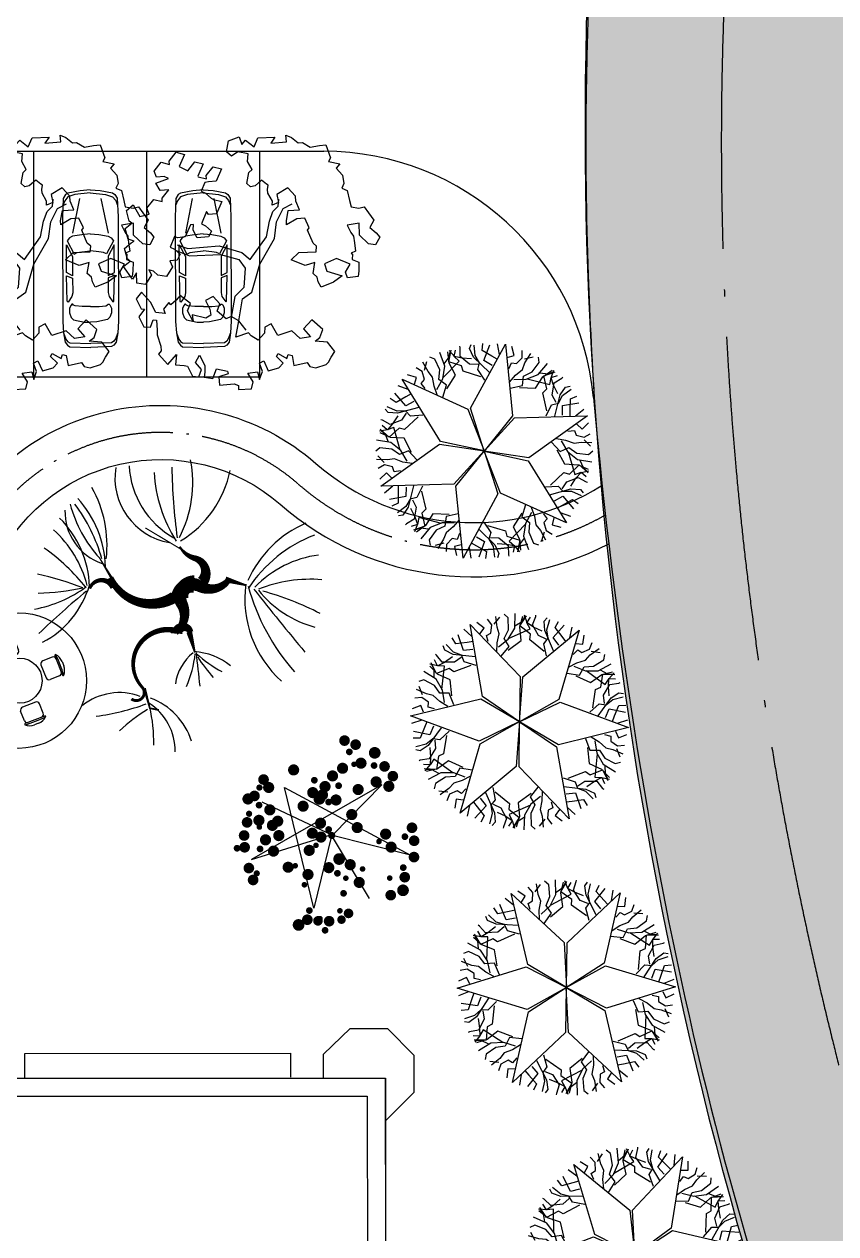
# Model space of a CAD drawing. Extents: x 302512 to 1034855, y -184136 to 410364.
# Drawn here: x 531391 to 549366, y 120475 to 147280 of the extents above; entities that cross this region are included whole.
import ezdxf

# ---------------------------------------------------------------- set-up
doc = ezdxf.new("R2010")
doc.units = 0
doc.header["$MEASUREMENT"] = 0
doc.linetypes.add('ACAD_ISO04W100', pattern=[30.5, 24, -3, 0.5, -3])
for name, color, linetype in [('F', 5, 'Continuous'), ('GREEN', 3, 'Continuous'), ('LAYER3', 251, 'Continuous'), ('PUB_TEXT', 7, 'Continuous'), ('shu', 74, 'Continuous'), ('WALL', 4, 'Continuous'), ('公建', 11, 'Continuous'), ('建筑', 2, 'Continuous'), ('树', 80, 'Continuous'), ('环境', 8, 'Continuous'), ('红线', 20, 'Continuous'), ('绿化', 97, 'Continuous'), ('绿地', 3, 'Continuous'), ('道路线', 161, 'Continuous'), ('铺地', 8, 'Continuous')]:
    doc.layers.add(name, color=color, linetype=linetype)
doc.styles.add('2', font='simplex.shx', dxfattribs={"width": 0.7, "height": 1.2})
doc.styles.add('DIM_FONT', font='SIMPLEX.shx', dxfattribs={"width": 0.8})
doc.styles.add('P5', font='', dxfattribs={"width": 0.8, "height": 4})
doc.styles.get('P5').set_extended_font_data('FangSong_GB2312')

# ---------------------------------------------------------------- blocks, each defined once
blk = doc.blocks.new('A$C46FC3478')
at = {"layer": '公建'}
blk.add_lwpolyline([(17600, 25770), (29536, 25770), (29540, 21930), (30940, 21930), (30940, 15233), (15240, 15230)], dxfattribs=at)
at = {"layer": '建筑'}
for p, q in [((17600, 25770), (29535, 25770)), ((29535, 25770), (29541, 21927)), ((18000, 25371), (29136, 25369)), ((29136, 25369), (29142, 21526))]:
    blk.add_line(p, q, dxfattribs=at)
for points in [[(28168, 25770), (28168, 26300), (28753, 26869), (29582, 26869), (30167, 26283), (30167, 25455), (29540, 24828)], [(21554, 25785), (21553, 26315), (27435, 26325), (27436, 25795)]]:
    blk.add_lwpolyline(points, dxfattribs=at)
blk = doc.blocks.new('Plant126')
for points in [[(-497, 1899), (-686, 1870), (-931, 2000), (-975, 2202), (-989, 2231)], [(-208, 1769), (-628, 2043), (-758, 2217), (-743, 2318)], [(-280, 1581), (-483, 1783), (-469, 1942), (-599, 2087), (-671, 2318)], [(-92, 2101), (-223, 2145), (-469, 2231), (-483, 2390)], [(25, -10), (-469, 887), (23, 2477), (501, 901), (25, -10)], [(-179, 1942), (-382, 2015), (-324, 2390)], [(-63, 2217), (-150, 2448)], [(125, 2188), (269, 2260), (182, 2448)], [(211, 1942), (240, 2087), (356, 2087), (457, 2246), (428, 2405)], [(284, 1639), (385, 1827), (515, 1986), (544, 2145), (631, 2376)], [(327, 1509), (587, 1624), (573, 1841), (747, 1971), (862, 2217), (819, 2333)], [(371, 1725), (645, 1783), (891, 1942), (1050, 2231)], [(515, 2231), (703, 2318)], [(-1305, 1159), (-1218, 1426), (-1233, 1718), (-1404, 2001)], [(-1256, 1765), (-1174, 1935), (-1174, 2052)], [(-1088, 1217), (-957, 1559), (-1150, 1804), (-1226, 2048)], [(-1223, 1445), (-931, 1894), (-1068, 1974), (-1066, 2123)], [(-671, 2000), (-888, 1971), (-1062, 1971), (-1206, 2087)], [(-382, 1639), (-801, 1682), (-859, 1798), (-1163, 1827), (-1163, 2101)], [(530, 1566), (891, 1624), (1007, 1913), (1181, 2101)], [(660, 1798), (1195, 1769), (1195, 1928), (1325, 2000)], [(920, 1986), (1108, 2000), (1210, 2058)], [(1248, 1165), (1076, 1550), (1147, 1658), (1020, 1936), (1258, 2073)], [(1416, 1597), (1283, 1770), (1196, 1921), (1224, 2104)], [(1416, 1396), (1296, 1544), (1286, 1822), (1440, 1961), (1458, 1988)], [(-1274, 1040), (-1386, 1222), (-1458, 1414), (-1582, 1519), (-1739, 1709)], [(-1671, 1537), (-1652, 1743)], [(-1139, 1013), (-1109, 1296), (-1304, 1392), (-1330, 1607), (-1485, 1830), (-1607, 1851)], [(1249, 1049), (1323, 1325), (1468, 1392), (1528, 1577), (1692, 1756)], [(1447, 1080), (1476, 1581), (1561, 1780), (1656, 1818)], [(-1573, 1129), (-1684, 1227), (-1626, 1327), (-1713, 1494), (-1865, 1549)], [(1612, 1142), (1574, 1353), (1928, 1491)], [(1793, 1146), (1766, 1281), (1718, 1537), (1848, 1629)], [(24, -8), (-999, 13), (-2130, 1234), (-527, 859), (24, -8)], [(-1829, 1177), (-1819, 1338), (-2025, 1357)], [(24, -11), (554, 865), (2177, 1234), (1051, 33), (24, -11)], [(1908, 1179), (2065, 1370)], [(-1862, 946), (-1965, 855), (-2163, 685), (-2308, 752)], [(-1768, 791), (-1932, 652), (-2229, 890)], [(-1948, 1029), (-2192, 1069)], [(1807, 804), (1947, 851), (2005, 751), (2193, 742), (2317, 847)], [(1977, 1002), (2112, 913), (2231, 1082)], [(-1632, 679), (-2080, 453), (-2295, 427), (-2376, 490)], [(-1506, 523), (-1782, 448), (-1913, 541), (-2103, 500), (-2339, 553)], [(1581, 589), (1794, 595), (1997, 562), (2149, 617), (2393, 657)], [(1699, 557), (1887, 348), (2147, 215), (2477, 222)], [(2210, 685), (2379, 566)], [(-1890, 494), (-1959, 316), (-2194, 169), (-2391, 232), (-2424, 234)], [(-2064, 394), (-2148, 192), (-2234, 41), (-2407, -26)], [(-1606, 464), (-1854, 122), (-1983, 130), (-2160, -119), (-2398, 19)], [(1490, 487), (1720, 319), (1901, 440), (2100, 355), (2371, 377), (2449, 473)], [(1641, 340), (1872, 56), (2180, 100), (2430, 44)], [(1907, 343), (2149, -135), (2287, -56), (2415, -132)], [(-1860, -362), (-2102, 116), (-2240, 37), (-2368, 113)], [(1653, -483), (1900, -141), (2029, -149), (2206, 100), (2444, -37)], [(2111, -413), (2194, -210), (2281, -60), (2453, 7)], [(2199, 211), (2306, 56), (2407, -3)], [(-1653, -576), (-1840, -367), (-2101, -233), (-2431, -240)], [(-1594, -359), (-1825, -74), (-2134, -119), (-2383, -62)], [(-2153, -230), (-2259, -74), (-2360, -16)], [(23, -8), (-507, -883), (-2130, -1253), (-1004, -51), (23, -8)], [(22, -9), (515, -906), (23, -2496), (-454, -920), (22, -9)], [(22, -10), (1045, -32), (2177, -1253), (573, -878), (22, -10)], [(1936, -512), (2005, -335), (2241, -187), (2438, -251), (2470, -253)], [(-1443, -505), (-1673, -338), (-1854, -458), (-2053, -373), (-2324, -396), (-2403, -491)], [(1552, -541), (1829, -467), (1959, -559), (2150, -519), (2386, -572)], [(1679, -698), (2127, -472), (2342, -446), (2422, -509)], [(-1534, -608), (-1747, -614), (-1950, -581), (-2102, -635), (-2346, -676)], [(-2163, -704), (-2332, -584)], [(-1761, -822), (-1900, -869), (-1958, -769), (-2147, -761), (-2270, -866)], [(1815, -810), (1979, -670), (2275, -909)], [(1909, -964), (2012, -873), (2210, -704), (2355, -771)], [(-1930, -1020), (-2065, -931), (-2185, -1100)], [(-1202, -1068), (-1276, -1344), (-1421, -1411), (-1481, -1596), (-1645, -1774)], [(-1401, -1099), (-1429, -1599), (-1514, -1799), (-1609, -1837)], [(1186, -1031), (1156, -1315), (1351, -1411), (1377, -1626), (1532, -1849), (1654, -1869)], [(1320, -1059), (1432, -1241), (1505, -1433), (1628, -1537), (1785, -1728)], [(1995, -1047), (2238, -1088)], [(-1861, -1198), (-2018, -1388)], [(-1566, -1161), (-1527, -1372), (-1881, -1510)], [(-1747, -1165), (-1719, -1299), (-1671, -1556), (-1802, -1648)], [(-1201, -1184), (-1029, -1569), (-1100, -1677), (-974, -1955), (-1211, -2092)], [(1135, -1236), (1004, -1578), (1197, -1823), (1273, -2067)], [(1352, -1177), (1265, -1444), (1279, -1737), (1450, -2019)], [(1619, -1148), (1730, -1245), (1672, -1346), (1759, -1513), (1912, -1567)], [(1876, -1196), (1866, -1357), (2072, -1376)], [(-1369, -1414), (-1250, -1563), (-1240, -1841), (-1393, -1980), (-1411, -2007)], [(-1370, -1615), (-1236, -1789), (-1149, -1939), (-1177, -2122)], [(-483, -1585), (-845, -1643), (-960, -1932), (-1134, -2120)], [(-280, -1527), (-541, -1643), (-526, -1860), (-700, -1990), (-816, -2236), (-772, -2351)], [(327, -1600), (530, -1802), (515, -1961), (645, -2105), (718, -2337)], [(1270, -1464), (977, -1913), (1115, -1993), (1113, -2142)], [(1718, -1556), (1699, -1762)], [(-613, -1816), (-1148, -1787), (-1148, -1946), (-1279, -2019)], [(-324, -1744), (-599, -1802), (-845, -1961), (-1004, -2250)], [(-237, -1657), (-338, -1845), (-469, -2004), (-497, -2163), (-584, -2395)], [(255, -1787), (674, -2062), (804, -2236), (790, -2337)], [(428, -1657), (848, -1701), (906, -1816), (1210, -1845), (1210, -2120)], [(544, -1918), (732, -1889), (978, -2019), (1021, -2221), (1036, -2250)], [(1303, -1784), (1221, -1954), (1221, -2070)], [(-874, -2004), (-1062, -2019), (-1163, -2077)], [(-165, -1961), (-194, -2105), (-309, -2105), (-411, -2265), (-382, -2424)], [(139, -2120), (269, -2163), (515, -2250), (530, -2409)], [(226, -1961), (428, -2033), (371, -2409)], [(718, -2019), (935, -1990), (1108, -1990), (1253, -2105)], [(-469, -2250), (-657, -2337)], [(-78, -2207), (-223, -2279), (-136, -2467)], [(110, -2236), (197, -2467)]]:
    blk.add_lwpolyline(points)
blk = doc.blocks.new('_F0BEZ')
for points in [[(151, 596, 15.3, 15.3, 0), (-379, 913, 15.3, 15.3, 0)], [(374, 208, 153, 76.5, 0.538144), (272, 513, 76.5, 22.9, -0.201308), (74, 667, 22.9, 22.9, -4.921746)], [(-790, 201, 38.3, 15.3, 0), (-981, 518, 15.3, 15.3, 0)], [(0, 0, 153, 76.5, -0.452078), (-837, 258, 76.5, 76.5, 0.642668)], [(74, -12, 230, 153, -0.58821), (333, 147, 153, 76.5, 0.37001), (712, 223, 76.5, 76.5, 0.370289)], [(-801, 127, 76.5, 38.3, 0.678572), (-1110, 114, 38.3, 38.3, 1.543367)], [(261, 174, 230, 153, 0.58821), (100, -83, 153, 76.5, -0.37001), (22, -462, 76.5, 76.5, -0.370289)], [(675, 236, 76.5, 22.9, 0.00672), (944, 159, 22.9, 22.9, -0.350697)], [(35, -478, 153, 76.5, -0.842668), (214, -457, 76.5, 76.5, -0.169286)], [(34, -441, 76.5, 38.3, 0.750969), (-420, -1183, 38.3, 38.3, -0.913932), (-561, -1337, 38.3, 38.3, -2.760134)], [(199, -457, 76.5, 22.9, -0.00672), (273, -726, 22.9, 22.9, 0.350697)], [(-390, -1197, 38.3, 22.9, 0), (-319, -1459, 22.9, 22.9, 0), (-200, -1483, 7.65, 225, 0)]]:
    blk.add_lwpolyline(points, format="xyseb")
for points in [[(301, 186, 38.3, 38.3, -1), (263, 188, 38.3, 38.3, -1)], [(61, -51, 38.3, 38.3, 1), (60, -13, 38.3, 38.3, 1)]]:
    blk.add_lwpolyline(points, format="xyseb", close=True)
for centre, radius, start, end in [((-1309, 1505), 1555, 332.4089, 11.2656), ((84, 1570), 862, 170.8752, 260.3122), ((571, 1793), 1164, 183.144, 240.3735), ((1624, 1750), 1891, 183.317, 212.3298), ((7881, 1841), 7912, 180.9529, 187.6813), ((-662, 1960), 1430, 301.5347, 348.2747), ((-2437, 683), 1555, 353.5074, 29.2422), ((-2336, 345), 1436, 2.2975, 41.7514), ((-719, 1124), 716, 178.2137, 251.3906), ((218, 1628), 1634, 194.3416, 222.8187), ((-2979, -47), 2102, 15.1993, 37.2712), ((-2441, 96), 1330, 2.0515, 45.245), ((2320, -380), 1477, 113.4225, 156.0577), ((-2612, -235), 1522, 14.8981, 47.6046), ((2503, -887), 1828, 111.1556, 146.7141), ((-3274, -1567), 2712, 38.6392, 54.7525), ((2081, -850), 1417, 97.3708, 135.9492), ((-2769, -3994), 4408, 69.139, 77.2567), ((2380, -24), 1450, 172.1624, 228.1155), ((1796, -1638), 1875, 85.5099, 111.5161), ((-2109, 1407), 1585, 279.9454, 306.992), ((-1841, 3020), 2966, 271.0776, 282.5065), ((7720, -10466), 13784, 130.068, 133.5487), ((-2317, 520), 1258, 297.9141, 343.2792), ((3690, 891), 2817, 195.3454, 221.5729), ((34641, 26655), 42817, 218.3224, 219.7455), ((2218, 984), 1424, 218.7997, 255.0884), ((158, -3625), 3840, 62.7245, 74.748), ((673, -1241), 665, 129.6186, 171.0248), ((-1409, -530), 1701, 337.7123, 352.8267), ((201, -1587), 875, 51.7742, 85.9387), ((-2016106930, -222991288), 2028401618, 6.311505769, 6.311518282), ((1431, 514), 1694, 227.8476, 241.7265), ((2176, 402), 2211, 212.4647, 221.26), ((-717, -2038), 784, 69.6543, 128.5184), ((-1474, 1686), 3281, 277.9075, 289.7272), ((-739, -2025), 754, 359.2561, 57.8203), ((-628, -2170), 902, 17.9444, 69.3891), ((815, -3391), 2242, 121.2507, 133.1758), ((-2292, -1899), 2024, 358.7439, 12.9845)]:
    blk.add_arc(centre, radius, start, end)
at = {"style": 'DIM_FONT', "width": 0.8, "flags": 9}
for tag in ['XSIZE', 'YSIZE']:
    blk.add_attdef(tag, (0, 0), '', height=0.5, dxfattribs=at)
blk = doc.blocks.new('G')
at = {"layer": 'shu', "xscale": 0.9719999999999756, "yscale": 0.9719999999999756, "zscale": 0.9719999999999756, "rotation": 347.5246015080592}
blk.add_blockref('Plant126', (-80, -59), dxfattribs=at)
blk = doc.blocks.new('Plant22')
for p, q in [((-254, 2085), (138, -85)), ((-1850, -843), (452, 1797)), ((452, 1797), (949, -2202)), ((-1745, 1379), (138, -58)), ((2100, -398), (-1745, 1379)), ((138, -58), (-1850, -843)), ((112, -58), (-725, -1966)), ((949, -2202), (112, -58)), ((138, -85), (2100, -398))]:
    blk.add_line(p, q)
for points in [[(-490, 2451, 157, 157, 1), (-332, 2451, 157, 157, 1)], [(-311, 2351, 150, 150, 1), (-161, 2351, 150, 150, 1)], [(-6, 2374, 87.5, 87.5, 1), (81, 2374, 87.5, 87.5, 1)], [(214, 2410, 150, 150, 1), (364, 2410, 150, 150, 1)], [(-1391, 1943, 150, 150, 1), (-1241, 1943, 150, 150, 1)], [(-1040, 2089, 150, 150, 1), (-890, 2089, 150, 150, 1)], [(-778, 2184, 87.5, 87.5, 1), (-691, 2184, 87.5, 87.5, 1)], [(-421, 2095, 94.5, 94.5, 1), (-326, 2095, 94.5, 94.5, 1)], [(112, 2163, 157, 157, 1), (269, 2163, 157, 157, 1)], [(-1771, 1897, 94.5, 94.5, 1), (-1676, 1897, 94.5, 94.5, 1)], [(-1653, 1739, 150, 150, 1), (-1503, 1739, 150, 150, 1)], [(-911, 1731, 78.7, 78.7, 1), (-832, 1731, 78.7, 78.7, 1)], [(-804, 1850, 157, 157, 1), (-646, 1850, 157, 157, 1)], [(-385, 1771, 157, 157, 1), (-228, 1771, 157, 157, 1)], [(923, 1876, 157, 157, 1), (1080, 1876, 157, 157, 1)], [(-2062, 1302, 150, 150, 1), (-1912, 1302, 150, 150, 1)], [(-1411, 1357, 94.5, 94.5, 1), (-1316, 1357, 94.5, 94.5, 1)], [(-1144, 1379, 157, 157, 1), (-986, 1379, 157, 157, 1)], [(-699, 1458, 157, 157, 1), (-542, 1458, 157, 157, 1)], [(-516, 1405, 157, 157, 1), (-359, 1405, 157, 157, 1)], [(-2266, 1010, 150, 150, 1), (-2116, 1010, 150, 150, 1)], [(-2024, 1034, 87.5, 87.5, 1), (-1937, 1034, 87.5, 87.5, 1)], [(-1274, 1013, 157, 157, 1), (-1117, 1013, 157, 157, 1)], [(-830, 1144, 157, 157, 1), (-672, 1144, 157, 157, 1)], [(243, 1066, 157, 157, 1), (400, 1066, 157, 157, 1)], [(713, 1066, 157, 157, 1), (871, 1066, 157, 157, 1)], [(1053, 883, 157, 157, 1), (1211, 883, 157, 157, 1)], [(1055, 1231, 94.5, 94.5, 1), (1150, 1231, 94.5, 94.5, 1)], [(1420, 883, 157, 157, 1), (1577, 883, 157, 157, 1)], [(2432, 1185, 150, 150, 1), (2582, 1185, 150, 150, 1)], [(674, 813, 165, 165, 1), (839, 813, 165, 165, 1)], [(818, 804, 157, 157, 1), (975, 804, 157, 157, 1)], [(1760, 778, 157, 157, 1), (1917, 778, 157, 157, 1)], [(2279, 890, 94.5, 94.5, 1), (2374, 890, 94.5, 94.5, 1)], [(2520, 864, 150, 150, 1), (2670, 864, 150, 150, 1)], [(-1405, 412, 157, 157, 1), (-1248, 412, 157, 157, 1)], [(-1217, 274, 78.7, 78.7, 1), (-1138, 274, 78.7, 78.7, 1)], [(-673, 203, 157, 157, 1), (-515, 203, 157, 157, 1)], [(-228, 412, 157, 157, 1), (-71, 412, 157, 157, 1)], [(138, 386, 157, 157, 1), (295, 386, 157, 157, 1)], [(785, 548, 94.5, 94.5, 1), (880, 548, 94.5, 94.5, 1)], [(923, 412, 157, 157, 1), (1080, 412, 157, 157, 1)], [(1325, 584, 94.5, 94.5, 1), (1420, 584, 94.5, 94.5, 1)], [(2078, 580, 78.7, 78.7, 1), (2156, 580, 78.7, 78.7, 1)], [(2178, 438, 157, 157, 1), (2335, 438, 157, 157, 1)], [(2636, 291, 165, 165, 1), (2801, 291, 165, 165, 1)], [(-407, 130, 78.7, 78.7, 1), (-328, 130, 78.7, 78.7, 1)], [(-176, 151, 157, 157, 1), (-19, 151, 157, 157, 1)], [(66, -70, 100, 100, 1), (166, -70, 100, 100, 1)], [(155, 98, 94.5, 94.5, 1), (250, 98, 94.5, 94.5, 1)], [(1524, 72, 157, 157, 1), (1682, 72, 157, 157, 1)], [(2369, 98, 94.5, 94.5, 1), (2464, 98, 94.5, 94.5, 1)], [(-1505, -248, 78.7, 78.7, 1), (-1426, -248, 78.7, 78.7, 1)], [(-1248, -163, 157, 157, 1), (-1091, -163, 157, 157, 1)], [(844, -189, 157, 157, 1), (1002, -189, 157, 157, 1)], [(1995, -215, 157, 157, 1), (2152, -215, 157, 157, 1)], [(2491, -157, 150, 150, 1), (2641, -157, 150, 150, 1)], [(2486, -117, 87.5, 87.5, 1), (2573, -117, 87.5, 87.5, 1)], [(-2566, -770, 165, 165, 1), (-2401, -770, 165, 165, 1)], [(-751, -529, 157, 157, 1), (-594, -529, 157, 157, 1)], [(-388, -626, 165, 165, 1), (-223, -626, 165, 165, 1)], [(635, -529, 157, 157, 1), (792, -529, 157, 157, 1)], [(2100, -581, 157, 157, 1), (2257, -581, 157, 157, 1)], [(2403, -507, 150, 150, 1), (2553, -507, 150, 150, 1)], [(-2295, -886, 150, 150, 1), (-2145, -886, 150, 150, 1)], [(-2241, -902, 87.5, 87.5, 1), (-2154, -902, 87.5, 87.5, 1)], [(-2141, -1149, 135, 135, 1), (-2006, -1149, 135, 135, 1)], [(-2023, -783, 94.5, 94.5, 1), (-1928, -783, 94.5, 94.5, 1)], [(-709, -819, 94.5, 94.5, 1), (-614, -819, 94.5, 94.5, 1)], [(-677, -1093, 78.7, 78.7, 1), (-598, -1093, 78.7, 78.7, 1)], [(-333, -973, 157, 157, 1), (-175, -973, 157, 157, 1)], [(-2029, -1159, 78.8, 78.8, 1), (-1950, -1159, 78.8, 78.8, 1)], [(-1974, -1411, 150, 150, 1), (-1824, -1411, 150, 150, 1)], [(-1069, -1287, 94.5, 94.5, 1), (-974, -1287, 94.5, 94.5, 1)], [(-594, -1470, 157, 157, 1), (-437, -1470, 157, 157, 1)], [(-191, -1327, 78.7, 78.7, 1), (-112, -1327, 78.7, 78.7, 1)], [(709, -1255, 78.7, 78.7, 1), (788, -1255, 78.7, 78.7, 1)], [(949, -1287, 157, 157, 1), (1106, -1287, 157, 157, 1)], [(-2221, -1467, 94.5, 94.5, 1), (-2126, -1467, 94.5, 94.5, 1)], [(-1722, -1671, 120, 120, 1), (-1602, -1671, 120, 120, 1)], [(-1523, -1489, 78.7, 78.7, 1), (-1444, -1489, 78.7, 78.7, 1)], [(-1470, -1730, 135, 135, 1), (-1335, -1730, 135, 135, 1)], [(739, -1627, 157, 157, 1), (897, -1627, 157, 157, 1)], [(1235, -1772, 94.5, 94.5, 1), (1330, -1772, 94.5, 94.5, 1)], [(1528, -1790, 150, 150, 1), (1678, -1790, 150, 150, 1)], [(43, -2100, 78.7, 78.7, 1), (122, -2100, 78.7, 78.7, 1)], [(1265, -2052, 150, 150, 1), (1415, -2052, 150, 150, 1)], [(-369, -2402, 150, 150, 1), (-219, -2402, 150, 150, 1)], [(273, -2431, 150, 150, 1), (423, -2431, 150, 150, 1)], [(497, -2240, 94.5, 94.5, 1), (592, -2240, 94.5, 94.5, 1)], [(886, -2315, 150, 150, 1), (1036, -2315, 150, 150, 1)], [(-64, -2605, 165, 165, 1), (101, -2605, 165, 165, 1)]]:
    blk.add_lwpolyline(points, format="xyseb", close=True)
blk = doc.blocks.new('_F1IRU')
at = {"layer": '绿化'}
for points in [[(-0.002, 1.553), (0.059, 1.699), (0.217, 1.721), (0.229, 1.608), (0.295, 1.653), (0.391, 1.536), (0.47, 1.652), (0.707, 1.606), (0.631, 1.538), (0.851, 1.509), (0.863, 1.6), (0.933, 1.555), (1.01, 1.461), (1.067, 1.45), (1.16, 1.363), (1.292, 1.358), (1.384, 1.347), (1.409, 1.157), (1.37, 1.111), (1.519, 1.045), (1.456, 0.995), (1.521, 0.88), (1.514, 0.763), (1.471, 0.705), (1.537, 0.655), (1.542, 0.51), (1.542, 0.421), (1.646, 0.38), (1.722, 0.38), (1.764, 0.287), (1.817, 0.17), (1.738, 0.079), (1.812, -0.011), (1.845, -0.083), (1.765, -0.174), (1.67, -0.14), (1.571, 0.004), (1.606, 0.172), (1.436, 0.182), (1.462, 0.07), (1.462, 0.07), (1.49, 0.01), (1.479, -0.086), (1.479, -0.086), (1.472, -0.203), (1.406, -0.217), (1.419, -0.233), (1.4, -0.307), (1.484, -0.366), (1.454, -0.484), (1.428, -0.56), (1.282, -0.545), (1.269, -0.461), (1.357, -0.365), (1.188, -0.248), (1.004, -0.282), (1.017, -0.39), (1.213, -0.499), (1.074, -0.562), (0.889, -0.591), (0.865, -0.51), (0.866, -0.442), (0.819, -0.383), (0.877, -0.236), (0.734, -0.248), (0.559, -0.129), (0.689, -0.048), (0.926, -0.093), (0.926, -0.093), (0.951, -0.015), (0.91, 0.034), (0.873, 0.232), (0.906, 0.259), (0.871, 0.403), (0.76, 0.418), (0.602, 0.368), (0.612, 0.422), (0.669, 0.559), (0.826, 0.537), (0.802, 0.663), (0.811, 0.736), (0.733, 0.87), (0.56, 0.812), (0.561, 0.699), (0.466, 0.681), (0.479, 0.734), (0.441, 0.857), (0.447, 0.91), (0.468, 0.967), (0.451, 0.987), (0.392, 1.059), (0.287, 1), (0.221, 1.001), (0.182, 1.055), (0.243, 1.201), (0.295, 1.231), (0.257, 1.355), (0.29, 1.457), (0.155, 1.517), (0.052, 1.478)], [(-1.765, 0.287), (-1.657, 0.342), (-1.675, 0.366), (-1.689, 0.374), (-1.694, 0.532), (-1.586, 0.586), (-1.539, 0.601), (-1.619, 0.646), (-1.625, 0.804), (-1.517, 0.858), (-1.548, 0.89), (-1.554, 1.048), (-1.446, 1.103), (-1.391, 0.923), (-1.252, 0.926), (-1.265, 1.017), (-1.143, 1.117), (-1.034, 1.064), (-1.027, 1.109), (-0.912, 1.203), (-1.032, 1.219), (-1.067, 1.335), (-0.881, 1.359), (-0.933, 1.4), (-1.042, 1.414), (-1.054, 1.505), (-0.932, 1.605), (-0.824, 1.552), (-0.817, 1.597), (-0.695, 1.697), (-0.586, 1.644), (-0.696, 1.492), (-0.589, 1.409), (-0.467, 1.509), (-0.358, 1.456), (-0.468, 1.304), (-0.468, 1.296), (-0.359, 1.243), (-0.353, 1.287), (-0.231, 1.387), (-0.122, 1.334), (-0.232, 1.182), (-0.34, 1.196), (-0.393, 1.196), (-0.469, 1.09), (-0.417, 1.049), (-0.353, 0.96), (-0.327, 0.937), (-0.218, 0.884), (-0.328, 0.731), (-0.437, 0.746), (-0.456, 0.792), (-0.565, 0.639), (-0.513, 0.598), (-0.449, 0.509), (-0.507, 0.438), (-0.664, 0.459), (-0.699, 0.574), (-0.674, 0.654), (-0.718, 0.658), (-0.827, 0.506), (-0.936, 0.52), (-0.971, 0.545), (-1.065, 0.414), (-1.012, 0.373), (-0.949, 0.284), (-1.007, 0.213), (-1.112, 0.223), (-1.091, 0.133), (-1.202, 0.021), (-1.316, 0.063), (-1.364, 0.131), (-1.425, 0.166), (-1.406, 0.086), (-1.517, -0.025), (-1.631, 0.016), (-1.602, 0.162), (-1.679, 0.084)], [(-1.5, -0.284), (-1.592, -0.12), (-1.686, -0.196), (-1.647, -0.349), (-1.603, -0.363), (-1.703, -0.45), (-1.664, -0.603), (-1.576, -0.631), (-1.517, -0.538), (-1.472, -0.552), (-1.491, -0.69), (-1.508, -0.752), (-1.489, -0.922), (-1.498, -0.985), (-1.545, -1.023), (-1.452, -1.193), (-1.452, -1.193), (-1.3, -1.081), (-1.346, -1.223), (-1.227, -1.26), (-1.186, -1.276), (-1.147, -1.429), (-1.059, -1.457), (-1, -1.364), (-1.063, -1.252), (-0.985, -1.164), (-0.946, -1.317), (-0.965, -1.41), (-0.987, -1.478), (-0.875, -1.524), (-0.795, -1.4), (-0.652, -1.466), (-0.648, -1.506), (-0.785, -1.519), (-0.802, -1.634), (-0.598, -1.662), (-0.544, -1.696), (-0.553, -1.75), (-0.372, -1.78), (-0.328, -1.688), (-0.376, -1.553), (-0.376, -1.553), (-0.241, -1.564), (-0.236, -1.678), (-0.172, -1.575), (-0.188, -1.45), (-0.121, -1.432), (-0.09, -1.582), (0.066, -1.574), (0.14, -1.525), (0.065, -1.413), (0.097, -1.377), (0.203, -1.471), (0.234, -1.42), (0.284, -1.444), (0.28, -1.588), (0.471, -1.587), (0.494, -1.651), (0.575, -1.685), (0.727, -1.67), (0.764, -1.646), (0.816, -1.587), (0.884, -1.52), (0.81, -1.368), (0.643, -1.317), (0.719, -1.283), (0.783, -1.181), (0.662, -1.015), (0.523, -1.113), (0.595, -1.245), (0.446, -1.238), (0.357, -1.107), (0.147, -1.129), (0.091, -0.946), (-0.007, -0.975), (-0.026, -1.056), (-0.134, -1.133), (-0.217, -1.05), (-0.248, -1.004), (-0.434, -1.022), (-0.342, -0.807), (-0.434, -0.728), (-0.512, -0.743), (-0.613, -0.611), (-0.554, -0.519), (-0.622, -0.396), (-0.741, -0.427), (-0.707, -0.558), (-0.71, -0.647), (-0.787, -0.67), (-0.964, -0.587), (-0.974, -0.679), (-1.016, -0.517), (-0.957, -0.425), (-1.073, -0.281), (-1.143, -0.337), (-1.228, -0.385), (-1.25, -0.345), (-1.344, -0.422), (-1.332, -0.485), (-1.456, -0.443)]]:
    blk.add_lwpolyline(points, close=True, dxfattribs=at)
for points in [[(-0.963, 0.421), (-0.824, 0.338), (-0.386, 0.282), (-0.096, 0.122), (0, 0), (0.289, 0.263), (0.377, 0.469), (0.456, 0.591), (0.543, 0.648), (0.576, 0.745)], [(-0.272, -0.958), (-0.342, -0.807), (-0.228, -0.516), (-0.079, -0.451), (0.115, -0.092), (0.394, 0.216), (0.473, 0.441), (0.605, 0.601), (0.744, 0.638)], [(-0.99, 0.347), (-0.824, 0.235), (-0.394, 0.159), (-0.158, 0.037), (-0.096, -0.103), (-0.175, -0.366), (-0.324, -0.46), (-0.447, -0.761)]]:
    blk.add_lwpolyline(points, dxfattribs=at)
at = {"style": '2', "width": 0.7, "flags": 9}
for tag in ['YSIZE', 'XSIZE']:
    blk.add_attdef(tag, (0, 0), '', height=1.2, rotation=0.5, dxfattribs=at)
blk = doc.blocks.new('_F10BZJ')
at = {"layer": '铺地', "xscale": 1.0935, "yscale": 1.0935, "zscale": 1.0935}
blk.add_blockref('_F1IRU', (0, 0), dxfattribs=at)
at = {"style": 'DIM_FONT', "width": 0.8, "flags": 9}
for tag in ['YSIZE', 'XSIZE']:
    blk.add_attdef(tag, (0, 0), '', height=0.5, dxfattribs=at)
blk = doc.blocks.new('_F10EZC')
at = {"layer": 'LAYER3', "xscale": 1000, "yscale": 1000, "zscale": 1000, "rotation": 8.124167206954386}
blk.add_blockref('_F10BZJ', (0, 0), dxfattribs=at)
at = {"style": 'P5', "width": 0.8, "flags": 9}
for tag in ['XSIZE', 'YSIZE']:
    blk.add_attdef(tag, (0, 0), '', height=4, rotation=331.3521, dxfattribs=at)
blk = doc.blocks.new('car')
at = {"layer": '环境', "linetype": 'Continuous'}
for p, q in [((397561840, 49052033), (397561823, 49051570)), ((397561874, 49052084), (397561840, 49052033)), ((397561943, 49052135), (397561874, 49052084)), ((397561926, 49052033), (397561909, 49051570)), ((397561960, 49052084), (397561926, 49052033)), ((397562148, 49052170), (397561943, 49052135)), ((397562011, 49052118), (397561960, 49052084)), ((397562148, 49052170), (397562011, 49052118)), ((397562405, 49052187), (397562148, 49052170)), ((397564716, 49052187), (397562405, 49052187)), ((397562491, 49051998), (397562439, 49051947)), ((397562593, 49052033), (397562491, 49051998)), ((397562696, 49052033), (397562593, 49052033)), ((397562765, 49051998), (397562696, 49052033)), ((397562782, 49051981), (397562765, 49051998)), ((397562765, 49051947), (397562782, 49051964)), ((397562782, 49051964), (397562782, 49051981)), ((397562833, 49052067), (397562850, 49052084)), ((397562953, 49051981), (397562833, 49052067)), ((397562850, 49052084), (397563415, 49052101)), ((397563039, 49051964), (397562953, 49051981)), ((397563364, 49051964), (397563039, 49051964)), ((397563415, 49052101), (397563364, 49051964)), ((397563415, 49051964), (397563484, 49052101)), ((397563843, 49051964), (397563415, 49051964)), ((397563484, 49052101), (397564100, 49052101)), ((397564100, 49052101), (397563843, 49051964)), ((397564186, 49052084), (397563895, 49051930)), ((397564254, 49052033), (397564186, 49052084)), ((397564288, 49051964), (397564254, 49052033)), ((397564323, 49051759), (397564288, 49051964)), ((397565127, 49051810), (397564357, 49051964)), ((397565127, 49052170), (397564716, 49052187)), ((397565076, 49052135), (397564990, 49052170)), ((397565162, 49052067), (397565076, 49052135)), ((397565213, 49052118), (397565127, 49052170)), ((397565213, 49051913), (397565162, 49052067)), ((397565247, 49052067), (397565213, 49052118)), ((397565299, 49051793), (397565247, 49052067)), ((397562439, 49051947), (397562388, 49051707)), ((397562388, 49051707), (397562388, 49051570)), ((397562730, 49051759), (397562748, 49051913)), ((397562730, 49051570), (397562730, 49051759)), ((397562748, 49051913), (397562765, 49051947)), ((397563895, 49051930), (397563929, 49051861)), ((397563929, 49051861), (397563946, 49051759)), ((397563946, 49051759), (397563963, 49051570)), ((397564340, 49051570), (397564323, 49051759)), ((397565247, 49051570), (397565213, 49051913)), ((397565316, 49051570), (397565299, 49051793)), ((397561840, 49051108), (397561823, 49051570)), ((397561926, 49051108), (397561909, 49051570)), ((397562388, 49051433), (397562388, 49051570)), ((397562439, 49051194), (397562388, 49051433)), ((397562730, 49051570), (397562730, 49051382)), ((397563946, 49051382), (397563963, 49051570)), ((397564340, 49051570), (397564323, 49051382)), ((397565247, 49051570), (397565213, 49051228)), ((397565316, 49051570), (397565299, 49051348)), ((397562491, 49051142), (397562439, 49051194)), ((397562730, 49051382), (397562748, 49051228)), ((397562748, 49051228), (397562765, 49051194)), ((397562765, 49051194), (397562782, 49051177)), ((397562782, 49051159), (397562765, 49051142)), ((397562782, 49051177), (397562782, 49051159)), ((397562953, 49051159), (397562833, 49051074)), ((397563039, 49051177), (397562953, 49051159)), ((397563364, 49051177), (397563039, 49051177)), ((397563415, 49051040), (397563364, 49051177)), ((397563415, 49051177), (397563484, 49051040)), ((397563843, 49051177), (397563415, 49051177)), ((397564100, 49051040), (397563843, 49051177)), ((397563895, 49051211), (397563929, 49051279)), ((397564186, 49051057), (397563895, 49051211)), ((397563929, 49051279), (397563946, 49051382)), ((397564288, 49051177), (397564254, 49051108)), ((397564323, 49051382), (397564288, 49051177)), ((397565127, 49051331), (397564357, 49051177)), ((397565213, 49051228), (397565162, 49051074)), ((397565299, 49051348), (397565247, 49051074)), ((397561874, 49051057), (397561840, 49051108)), ((397561943, 49051005), (397561874, 49051057)), ((397561960, 49051057), (397561926, 49051108)), ((397562148, 49050971), (397561943, 49051005)), ((397562011, 49051022), (397561960, 49051057)), ((397562148, 49050971), (397562011, 49051022)), ((397562405, 49050954), (397562148, 49050971)), ((397564716, 49050954), (397562405, 49050954)), ((397562593, 49051108), (397562491, 49051142)), ((397562696, 49051108), (397562593, 49051108)), ((397562765, 49051142), (397562696, 49051108)), ((397562833, 49051074), (397562850, 49051057)), ((397562850, 49051057), (397563415, 49051040)), ((397563484, 49051040), (397564100, 49051040)), ((397564254, 49051108), (397564186, 49051057)), ((397565127, 49050971), (397564716, 49050954)), ((397565076, 49051005), (397564990, 49050971)), ((397565162, 49051074), (397565076, 49051005)), ((397565213, 49051022), (397565127, 49050971)), ((397565247, 49051074), (397565213, 49051022))]:
    blk.add_line(p, q, dxfattribs=at)
blk = doc.blocks.new('M_C26ZLR')
for p, q in [((-238, 923), (222, 923)), ((-233, 856), (-233, 631)), ((-58, 1023), (42, 1023)), ((217, 856), (217, 631)), ((-165, 563), (150, 563)), ((-1039, -58), (-1039, 42)), ((-939, -238), (-939, 222)), ((-872, 217), (-647, 217)), ((-579, -165), (-579, 150)), ((563, 150), (563, -165)), ((856, 217), (631, 217)), ((923, 222), (923, -238)), ((1023, 42), (1023, -58)), ((-872, -233), (-647, -233)), ((856, -233), (631, -233)), ((-233, -872), (-233, -647)), ((150, -579), (-165, -579)), ((217, -872), (217, -647)), ((222, -939), (-238, -939)), ((42, -1039), (-58, -1039))]:
    blk.add_line(p, q)
blk.add_circle((-8, -8), 500)
for centre, radius, start, end in [((-247, 940), 10, 130.7265, 202.67), ((-238, 943), 20, 202.67, 270), ((-48, 708), 316, 91.7651, 130.7265), ((-8, -1754), 2713, 84.8023, 95.1977), ((-165, 856), 67.5, 90, 180), ((32, 708), 316, 49.2735, 88.2349), ((150, 856), 67.5, 0, 90), ((222, 943), 20, 270, 337.33), ((231, 940), 10, 337.33, 49.2735), ((-165, 631), 67.5, 180, 270), ((150, 631), 67.5, 270, 0), ((-724, 32), 316, 139.2735, 178.2349), ((1739, -8), 2713, 174.8023, 185.1977), ((-955, 231), 10, 67.33, 139.2735), ((-959, 222), 20, 0, 67.33), ((-872, 150), 67.5, 90, 180), ((-647, 150), 67.5, 0, 90), ((631, 150), 67.5, 90, 180), ((856, 150), 67.5, 0, 90), ((943, 222), 20, 112.67, 180), ((940, 231), 10, 40.7265, 112.67), ((708, 32), 316, 1.7651, 40.7265), ((-1754, -8), 2713, 354.8023, 5.1977), ((-724, -48), 316, 181.7651, 220.7265), ((-955, -247), 10, 220.7265, 292.67), ((-959, -238), 20, 292.67, 0), ((-872, -165), 67.5, 180, 270), ((-647, -165), 67.5, 270, 0), ((631, -165), 67.5, 180, 270), ((856, -165), 67.5, 270, 0), ((943, -238), 20, 180, 247.33), ((940, -247), 10, 247.33, 319.2735), ((708, -48), 316, 319.2735, 358.2349), ((-165, -647), 67.5, 90, 180), ((150, -647), 67.5, 0, 90), ((-247, -955), 10, 157.33, 229.2735), ((-238, -959), 20, 90, 157.33), ((-48, -724), 316, 229.2735, 268.2349), ((-8, 1739), 2713, 264.8023, 275.1977), ((-165, -872), 67.5, 180, 270), ((32, -724), 316, 271.7651, 310.7265), ((150, -872), 67.5, 270, 0), ((222, -959), 20, 22.67, 90), ((231, -955), 10, 310.7265, 22.67)]:
    blk.add_arc(centre, radius, start, end)
at = {"width": 0.8, "flags": 9}
for tag in ['XSIZE', 'YSIZE']:
    blk.add_attdef(tag, (0, 0), '', height=0.5, dxfattribs=at)

msp = doc.modelspace()

# ---------------------------------------------------------------- hatches: boundary and pattern name
at = {"layer": '环境', "ltscale": 100}
h = msp.add_hatch(dxfattribs=at)
h.set_pattern_fill('HONEY', color=256, scale=3000, style=0)
h.set_pattern_definition([(0, (-609984.1, -119640.78), (562.5, 324.759525), [375, -750]), (120, (-609984.1, -119640.78), (-562.5, 324.75953), [375, -750]), (60, (-609984.1, -119640.78), (1e-06, 649.51905), [-750, 375])])
edge = h.paths.add_edge_path()
edge.add_arc((562249, 272766), 7500, 246.4218, 293.5782)
edge.add_line((565249, 265892), (565249, 213780))
edge.add_arc((309718, 235108), 256420, 352.07481, 355.22888, ccw=False)
edge.add_arc((559250, 192001), 8932, 60.2064, 100.1984)
edge.add_arc((388102, 227754), 171697, 350.96543, 355.41303)
edge.add_line((559249, 214023), (559249, 265892))
edge = h.paths.add_edge_path()
edge.add_arc((582482, 4293), 31665, 92.4113, 103.2776, ccw=False)
edge.add_arc((302225, -12260), 283056, 9.8022, 24.78776)
edge.add_arc((633514, 144869), 83671, 157.14202, 207.36096, ccw=False)
edge.add_arc((557018, 186191), 8841, 226.0357, 266.0734, ccw=False)
edge.add_arc((633078, 145012), 89267, 157.04434, 206.23192)
edge.add_arc((304570, -11473), 274619, 9.76646, 25.22338, ccw=False)

# ---------------------------------------------------------------- linework, layer by layer
msp.add_lwpolyline([(575209, 35111, -0.047449), (581149, 35930, 0.06548), (559203, 106414, -0.222697), (556413, 177371, -0.176496), (550881, 179828, 0.217978), (553005, 105556, -0.067546), (575209, 35111)], format="xyb", close=True)
at = {"layer": 'F'}
for points in [[(511839, 137107, -0.416072), (522260, 134969, 0.600492), (529600, 135636, -0.511095), (537853, 137544, 0.332436), (544191, 137062, 0.332436)], [(510254, 133467, -0.590998), (521256, 134312, 0.600492), (530706, 135170, -0.511095), (537063, 136640, 0.308132), (544338, 135763, 0.308132)]]:
    msp.add_lwpolyline(points, format="xyb", dxfattribs=at)
at = {"layer": '建筑', "linetype": 'ByBlock'}
msp.add_circle((531270, 132733), 1500, dxfattribs=at)
at = {"layer": '环境'}
msp.add_open_spline([(544196, 153048), (543944, 149006), (543910, 148331), (543861, 146982), (543844, 146308), (543820, 144328), (543836, 143023), (543916, 140742), (543968, 139765), (544046, 138498)], degree=3, knots=[41133.839009, 41133.839009, 41133.839009, 41133.839009, 43183.996658, 43183.996658, 45234.154307, 45234.154307, 49202.80366, 49202.80366, 52176.73299, 52176.73299, 52176.73299, 52176.73299], dxfattribs=at)
at = {"layer": '红线', "linetype": 'ACAD_ISO04W100', "ltscale": 100}
msp.add_lwpolyline([(509707, 133716, -0.590998), (521758, 134640, 0.600492), (530153, 135403, -0.511095), (537458, 137092, 0.318802), (544263, 136405, 0.318802)], format="xyb", dxfattribs=at)
at = {"layer": '红线', "linetype": 'ACAD_ISO04W100', "ltscale": 300}
msp.add_open_spline([(546980, 149495), (546948, 148989), (546922, 148482), (546877, 147415), (546859, 146855), (546824, 145173), (546825, 144052), (546869, 142003), (546905, 141075), (547009, 139219), (547077, 138291), (547258, 136308), (547375, 135252), (547649, 133142), (547807, 132088), (548164, 129984), (548362, 128933), (548800, 126834), (549039, 125787), (549756, 122893), (550277, 121050), (551441, 117382), (552085, 115556), (552812, 113680), (552836, 113619), (552874, 113523), (552888, 113487), (552916, 113415), (552930, 113379), (552972, 113271), (553001, 113199), (553086, 112984), (553143, 112840), (553326, 112385), (553453, 112072), (553710, 111448), (553841, 111135), (554104, 110510), (554238, 110197), (554484, 109626), (554596, 109367), (554821, 108851), (554935, 108592), (555162, 108080), (555274, 107826), (555501, 107318), (555616, 107064), (555907, 106419), (556085, 106027), (556264, 105635)], degree=3, knots=[41133.839009, 41133.839009, 41133.839009, 41133.839009, 42732.808676, 42732.808676, 44501.332206, 44501.332206, 48038.379265, 48038.379265, 50969.056593, 50969.056593, 53899.733921, 53899.733921, 57241.200771, 57241.200771, 60582.667621, 60582.667621, 63924.13447, 63924.13447, 67265.60132, 67265.60132, 73176.14123, 73176.14123, 79086.681141, 79086.681141, 79284.265436, 79284.265436, 79401.202053, 79401.202053, 79518.13867, 79518.13867, 79752.011905, 79752.011905, 80219.758373, 80219.758373, 81234.850707, 81234.850707, 82249.943042, 82249.943042, 83265.035376, 83265.035376, 84101.134644, 84101.134644, 84937.233912, 84937.233912, 85755.399219, 85755.399219, 86573.564526, 86573.564526, 87830.964274, 87830.964274, 87830.964274, 87830.964274], dxfattribs=at)
at = {"layer": '道路线'}
for p, q in [((515703, 144463), (538024, 144463)), ((531606, 139463), (531606, 144463)), ((534106, 139463), (534106, 144463)), ((536606, 139463), (536606, 144463)), ((519106, 139463), (536606, 139463))]:
    msp.add_line(p, q, dxfattribs=at)
msp.add_arc((538024, 138463), 6000, 5.2009, 90, dxfattribs=at)
msp.add_open_spline([(543999, 139007), (544932, 128755), (547867, 116622), (553267, 104960), (554993, 101215)], degree=3, knots=[53902.263178, 53902.263178, 53902.263178, 53902.263178, 79321.307079, 91192.069782, 91192.069782, 91192.069782, 91192.069782], dxfattribs=at)

# ---------------------------------------------------------------- block references
for p, rotation in [((542444, 131776), 279.4259438543947), ((543482, 125889), 282.8308492461591), ((545003, 119970), 286.5773047493381)]:
    msp.add_blockref('G', p, dxfattribs=dict(rotation=rotation))
at = {"layer": 'GREEN', "xscale": 0.7854479999999999, "yscale": 0.7854479999999999, "zscale": 0.7854479999999999, "rotation": 54.62201243227597}
msp.add_blockref('Plant22', (538104, 129260), dxfattribs=at)
at = {"layer": 'PUB_TEXT', "linetype": 'ByBlock', "rotation": 291.4399390219763}
msp.add_blockref('M_C26ZLR', (531298, 132727), dxfattribs=at)
at = {"layer": 'shu', "xscale": 0.9719999999999756, "yscale": 0.9719999999999756, "zscale": 0.9719999999999756, "rotation": 348.8330144251354}
for p in [(551926, 144410), (541559, 137834)]:
    msp.add_blockref('Plant126', p, dxfattribs=at)
at = {"layer": 'WALL'}
msp.add_blockref('A$C46FC3478', (509854, 98154), dxfattribs=at)
at = {"layer": '树', "xscale": 1.684800000000001, "yscale": 1.684800000000001, "zscale": 1.684800000000001}
msp.add_blockref('_F0BEZ', (534711, 134580), dxfattribs=at)
at = {"layer": '环境', "rotation": 90.1931171336853}
for p in [(50924146, -397254120), (50926646, -397254120)]:
    msp.add_blockref('car', p, dxfattribs=at)
at = {"layer": '绿地', "xscale": 1.44, "yscale": 1.44, "zscale": 1.44, "rotation": 4.248435238497092}
for p in [(531399, 142065), (536399, 142065)]:
    msp.add_blockref('_F10EZC', p, dxfattribs=at)

doc.saveas('drawing.dxf')
